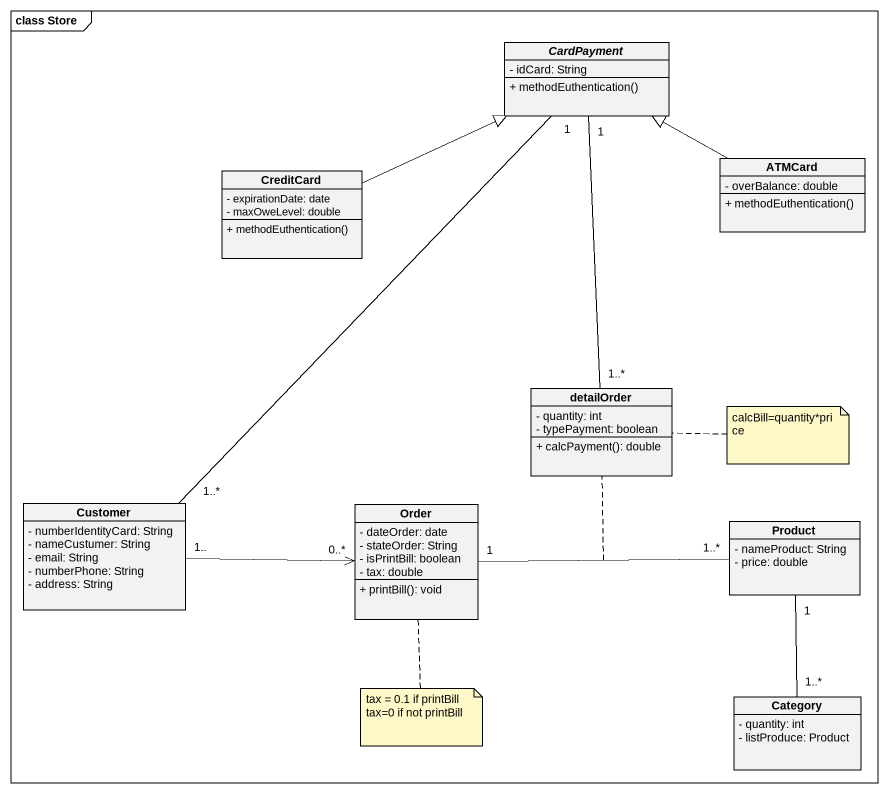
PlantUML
@startuml
mainframe class Store
hide circle
hide empty members
skinparam classAttributeIconSize 0
abstract class CardPayment {
  - idCard: String
  + methodEuthentication()
}
class CreditCard {
  - expirationDate: date
  - maxOweLevel: double
  + methodEuthentication()
}
class ATMCard {
  - overBalance: double
  + methodEuthentication()
}
class detailOrder {
  - quantity: int
  - typePayment: boolean
  + calcPayment(): double
}
class Customer {
  - numberIdentityCard: String
  - nameCustumer: String
  - email: String
  - numberPhone: String
  - address: String
}
class Order {
  - dateOrder: date
  - stateOrder: String
  - isPrintBill: boolean
  - tax: double
  + printBill(): void
}
class Product {
  - nameProduct: String
  - price: double
}
class Category {
  - quantity: int
  - listProduce: Product
}
CardPayment "1" -- "1..*" detailOrder
CreditCard -right-|> CardPayment
ATMCard -left-|> CardPayment
Customer "1..*" -up- "1" CardPayment
Customer "1.." -right-> "0..*" Order
Order "1" -right- "1..*" Product
(Order, Product) .. detailOrder
Product "1" -- "1..*" Category
note right of detailOrder : calcBill=quantity*price
note bottom of Order
  tax = 0.1 if printBill
  tax=0 if not printBill
end note
@enduml
